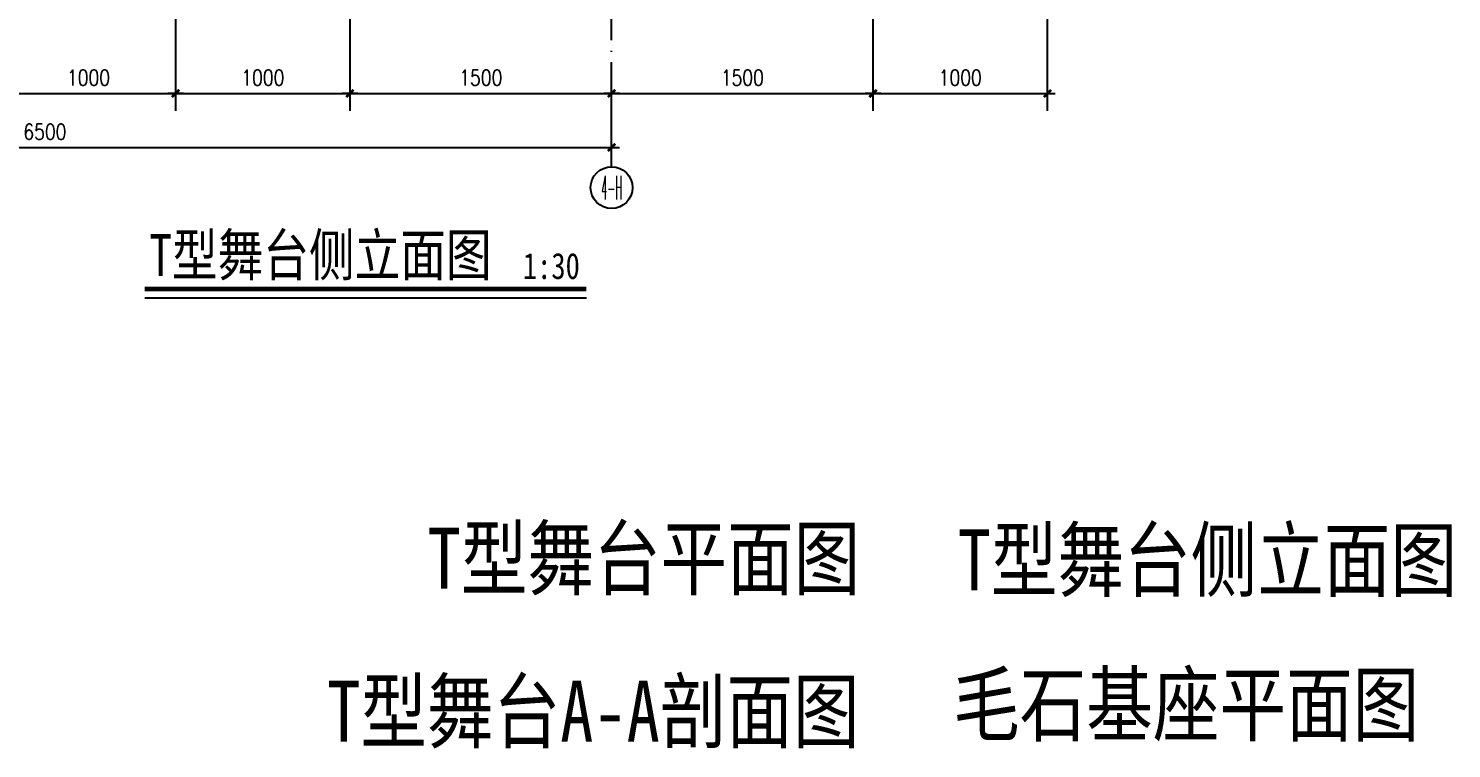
# Model space of a CAD drawing. Extents: x 568674 to 592610, y -115345 to -96707.
# Drawn here: x 584448 to 592610, y -115345 to -111212 of the extents above; entities that cross this region are included whole.
import ezdxf
from ezdxf.enums import TextEntityAlignment as Align

# ---------------------------------------------------------------- set-up
doc = ezdxf.new("R2010")
doc.units = 0
doc.header["$LTSCALE"] = 300
doc.header["$MEASUREMENT"] = 0
doc.header["$PDMODE"] = 3
doc.linetypes.add('DOTE', pattern=[2.42, 2, -0.2, 0.02, -0.2])
doc.layers.get('0').update_dxf_attribs({"linetype": 'CONTINUOUS'})
doc.layers.get('DEFPOINTS').update_dxf_attribs({"linetype": 'CONTINUOUS'})
for name, color, linetype in [('AXIS', 3, 'CONTINUOUS'), ('AXIS_TEXT', 7, 'CONTINUOUS'), ('DOTE', 1, 'DOTE'), ('PUB_DIM', 200, 'CONTINUOUS'), ('PUB_TEXT', 7, 'CONTINUOUS'), ('柱', 2, 'CONTINUOUS')]:
    doc.layers.add(name, color=color, linetype=linetype)
doc.styles.add('-黑体', font='SIMHEI.TTF', dxfattribs={"width": 0.8})
doc.styles.add('COMPLEX', font='COMPLEX')
doc.styles.add('DIM_FONT', font='SIMPLEX.shx', dxfattribs={"width": 0.8})
doc.dimstyles.new('AXIS30', dxfattribs={"dimscale": 0.3, "dimtxt": 300, "dimasz": 1, "dimexe": 250, "dimexo": 300, "dimgap": 150, "dimtad": 1, "dimdec": 0, "dimzin": 0, "dimtxsty": 'DIM_FONT', "dimblk": '_DIMX', "dimblk1": 'DOTSMALL', "dimblk2": 'DOTSMALL', "dimcen": 150, "dimse1": 1, "dimse2": 1, "dimclrt": 7, "dimazin": 3, "dimtfac": 150, "dimtdec": 0, "dimtix": 1, "dimtmove": 0, "dimatfit": 3, "dimtolj": 1, "dimtzin": 0})

# ---------------------------------------------------------------- blocks, each defined once
blk = doc.blocks.new('_AXISO')
blk.add_circle((0, 0), 0.5)
at = {"layer": 'AXIS_TEXT', "style": 'COMPLEX', "width": 1.041667}
blk.add_attdef('A', text='', height=0.56, dxfattribs=at).set_placement((-0.25, -0.28), (0.25, -0.28), align=Align.FIT)
blk = doc.blocks.new('_DIMX')
blk.add_line((-150, 0), (150, 0))
at = {"const_width": 50}
blk.add_lwpolyline([(-70, -70), (70, 70)], dxfattribs=at)
blk = doc.blocks.new('*D99')
at = {"color": 0, "linetype": 'BYBLOCK'}
blk.add_line((584292.3, -111385.4), (585291.7, -111385.4), dxfattribs=at)
at = {"layer": 'DEFPOINTS', "color": 0, "linetype": 'BYBLOCK'}
for p in [(585292, -111385.4), (584292, -112385.4), (585292, -112385.4)]:
    blk.add_point(p, dxfattribs=at)
at = {"color": 0, "linetype": 'BYBLOCK', "xscale": 0.3, "yscale": 0.3, "zscale": 0.3, "rotation": 180}
blk.add_blockref('_DIMX', (584292, -111385.4), dxfattribs=at)
at = {"color": 0, "linetype": 'BYBLOCK', "xscale": 0.3, "yscale": 0.3, "zscale": 0.3}
blk.add_blockref('_DIMX', (585292, -111385.4), dxfattribs=at)
at = {"color": 7, "linetype": 'BYBLOCK', "insert": (584792, -111295.4), "char_height": 90, "attachment_point": 5, "style": 'DIM_FONT'}
blk.add_mtext('\\A1;1000', dxfattribs=at)
blk = doc.blocks.new('_DOTSMALL')
at = {"color": 0, "linetype": 'BYBLOCK', "const_width": 0.5}
blk.add_lwpolyline([(-0.0625, 0, 1), (0.0625, 0, 1)], format="xyb", close=True, dxfattribs=at)
blk = doc.blocks.new('*D100')
at = {"color": 0, "linetype": 'BYBLOCK'}
blk.add_line((585292.3, -111385.4), (586291.7, -111385.4), dxfattribs=at)
at = {"layer": 'DEFPOINTS', "color": 0, "linetype": 'BYBLOCK'}
for p in [(586292, -111385.4), (585292, -112385.4), (586292, -112385.4)]:
    blk.add_point(p, dxfattribs=at)
at = {"color": 0, "linetype": 'BYBLOCK', "xscale": 0.3, "yscale": 0.3, "zscale": 0.3, "rotation": 180}
blk.add_blockref('_DIMX', (585292, -111385.4), dxfattribs=at)
at = {"color": 0, "linetype": 'BYBLOCK', "xscale": 0.3, "yscale": 0.3, "zscale": 0.3}
blk.add_blockref('_DIMX', (586292, -111385.4), dxfattribs=at)
at = {"color": 7, "linetype": 'BYBLOCK', "insert": (585792, -111295.4), "char_height": 90, "attachment_point": 5, "style": 'DIM_FONT'}
blk.add_mtext('\\A1;1000', dxfattribs=at)
blk = doc.blocks.new('*D101')
at = {"color": 0, "linetype": 'BYBLOCK'}
blk.add_line((586292.3, -111385.4), (587791.7, -111385.4), dxfattribs=at)
at = {"layer": 'DEFPOINTS', "color": 0, "linetype": 'BYBLOCK'}
for p in [(587792, -111385.4), (586292, -112385.4), (587792, -112385.4)]:
    blk.add_point(p, dxfattribs=at)
at = {"color": 0, "linetype": 'BYBLOCK', "xscale": 0.3, "yscale": 0.3, "zscale": 0.3, "rotation": 180}
blk.add_blockref('_DIMX', (586292, -111385.4), dxfattribs=at)
at = {"color": 0, "linetype": 'BYBLOCK', "xscale": 0.3, "yscale": 0.3, "zscale": 0.3}
blk.add_blockref('_DIMX', (587792, -111385.4), dxfattribs=at)
at = {"color": 7, "linetype": 'BYBLOCK', "insert": (587042, -111295.4), "char_height": 90, "attachment_point": 5, "style": 'DIM_FONT'}
blk.add_mtext('\\A1;1500', dxfattribs=at)
blk = doc.blocks.new('*D102')
at = {"color": 0, "linetype": 'BYBLOCK'}
blk.add_line((587792.3, -111385.4), (589291.7, -111385.4), dxfattribs=at)
at = {"layer": 'DEFPOINTS', "color": 0, "linetype": 'BYBLOCK'}
for p in [(589292, -111385.4), (587792, -112385.4), (589292, -112385.4)]:
    blk.add_point(p, dxfattribs=at)
at = {"color": 0, "linetype": 'BYBLOCK', "xscale": 0.3, "yscale": 0.3, "zscale": 0.3, "rotation": 180}
blk.add_blockref('_DIMX', (587792, -111385.4), dxfattribs=at)
at = {"color": 0, "linetype": 'BYBLOCK', "xscale": 0.3, "yscale": 0.3, "zscale": 0.3}
blk.add_blockref('_DIMX', (589292, -111385.4), dxfattribs=at)
at = {"color": 7, "linetype": 'BYBLOCK', "insert": (588542, -111295.4), "char_height": 90, "attachment_point": 5, "style": 'DIM_FONT'}
blk.add_mtext('\\A1;1500', dxfattribs=at)
blk = doc.blocks.new('*D103')
at = {"color": 0, "linetype": 'BYBLOCK'}
blk.add_line((589292.3, -111385.4), (590291.7, -111385.4), dxfattribs=at)
at = {"layer": 'DEFPOINTS', "color": 0, "linetype": 'BYBLOCK'}
for p in [(590292, -111385.4), (589292, -112385.4), (590292, -112385.4)]:
    blk.add_point(p, dxfattribs=at)
at = {"color": 0, "linetype": 'BYBLOCK', "xscale": 0.3, "yscale": 0.3, "zscale": 0.3, "rotation": 180}
blk.add_blockref('_DIMX', (589292, -111385.4), dxfattribs=at)
at = {"color": 0, "linetype": 'BYBLOCK', "xscale": 0.3, "yscale": 0.3, "zscale": 0.3}
blk.add_blockref('_DIMX', (590292, -111385.4), dxfattribs=at)
at = {"color": 7, "linetype": 'BYBLOCK', "insert": (589792, -111295.4), "char_height": 90, "attachment_point": 5, "style": 'DIM_FONT'}
blk.add_mtext('\\A1;1000', dxfattribs=at)
blk = doc.blocks.new('*D104')
at = {"color": 0, "linetype": 'BYBLOCK'}
blk.add_line((581292.3, -111630.8), (587791.7, -111630.8), dxfattribs=at)
at = {"layer": 'DEFPOINTS', "color": 0, "linetype": 'BYBLOCK'}
for p in [(587792, -111630.8), (581292, -112630.8), (587792, -112630.8)]:
    blk.add_point(p, dxfattribs=at)
at = {"color": 0, "linetype": 'BYBLOCK', "xscale": 0.3, "yscale": 0.3, "zscale": 0.3, "rotation": 180}
blk.add_blockref('_DIMX', (581292, -111630.8), dxfattribs=at)
at = {"color": 0, "linetype": 'BYBLOCK', "xscale": 0.3, "yscale": 0.3, "zscale": 0.3}
blk.add_blockref('_DIMX', (587792, -111630.8), dxfattribs=at)
at = {"color": 7, "linetype": 'BYBLOCK', "insert": (584542, -111540.8), "char_height": 90, "attachment_point": 5, "style": 'DIM_FONT'}
blk.add_mtext('\\A1;6500', dxfattribs=at)

msp = doc.modelspace()

# ---------------------------------------------------------------- linework, layer by layer
at = {"layer": 'DOTE'}
for p, q in [((587792, -112006), (587792, -105212.1)), ((585292, -111685.1), (585292, -110357)), ((586292, -111685.1), (586292, -110357)), ((589292, -111685.1), (589292, -110357)), ((590292, -111685.1), (590292, -110357))]:
    msp.add_line(p, q, dxfattribs=at)
at = {"layer": '柱', "const_width": 27}
msp.add_lwpolyline([(585114.4, -112708.5), (587648.3, -112708.5)], dxfattribs=at)
at = {"layer": '柱'}
msp.add_lwpolyline([(585114.4, -112758.5), (587648.3, -112758.5)], dxfattribs=at)

# ---------------------------------------------------------------- block references
at = {"layer": 'AXIS'}
ref = msp.add_blockref('_AXISO', (587792, -112126), dxfattribs=dict(at, xscale=239.9999999999999, yscale=239.9999999999999, zscale=239.9999999999999))
ref.add_attrib('A', '4-H', dxfattribs={"layer": 'AXIS_TEXT', "height": 134.4, "style": 'COMPLEX', "width": 0.279851}).set_placement((587732, -112193.2), (587852, -112193.2), align=Align.FIT)

# ---------------------------------------------------------------- texts
at = {"layer": 'PUB_TEXT', "style": '-黑体', "width": 0.8}
for s, height, p in [('T型舞台侧立面图', 240, (585140.4, -112632.5)), ('1:30', 150, (587283.6, -112650.5)), ('T型舞台平面图', 350, (586736.9, -114428.4)), ('T型舞台侧立面图', 350, (589777.5, -114437.6)), ('T型舞台A-A剖面图', 350, (586161.2, -115306.7)), ('毛石基座平面图', 350, (589750.8, -115267))]:
    msp.add_text(s, height=height, dxfattribs=at).set_placement(p)

# ---------------------------------------------------------------- dimensions: what is measured, and where the dimension line sits
at = {"layer": 'PUB_DIM'}
for p1, p2, picture, middle, set_off in [((584292, -112585.4), (585292, -112585.4), '*D99', (584792, -111495.4), (0, -200)), ((585292, -112585.4), (586292, -112585.4), '*D100', (585792, -111495.4), (0, -200)), ((586292, -112585.4), (587792, -112585.4), '*D101', (587042, -111495.4), (0, -200)), ((587792, -112585.4), (589292, -112585.4), '*D102', (588542, -111495.4), (0, -200)), ((589292, -112585.4), (590292, -112585.4), '*D103', (589792, -111495.4), (0, -200)), ((581292, -112895.7), (587792, -112895.7), '*D104', (584542, -111805.7), (0, -264.9))]:
    dim = msp.add_aligned_dim(p1=p1, p2=p2, distance=1000, dimstyle='AXIS30', dxfattribs=at)
    dim.commit()
    dim.dimension.update_dxf_attribs({"geometry": picture, "text_midpoint": middle, "insert": set_off})

doc.saveas('drawing.dxf')
